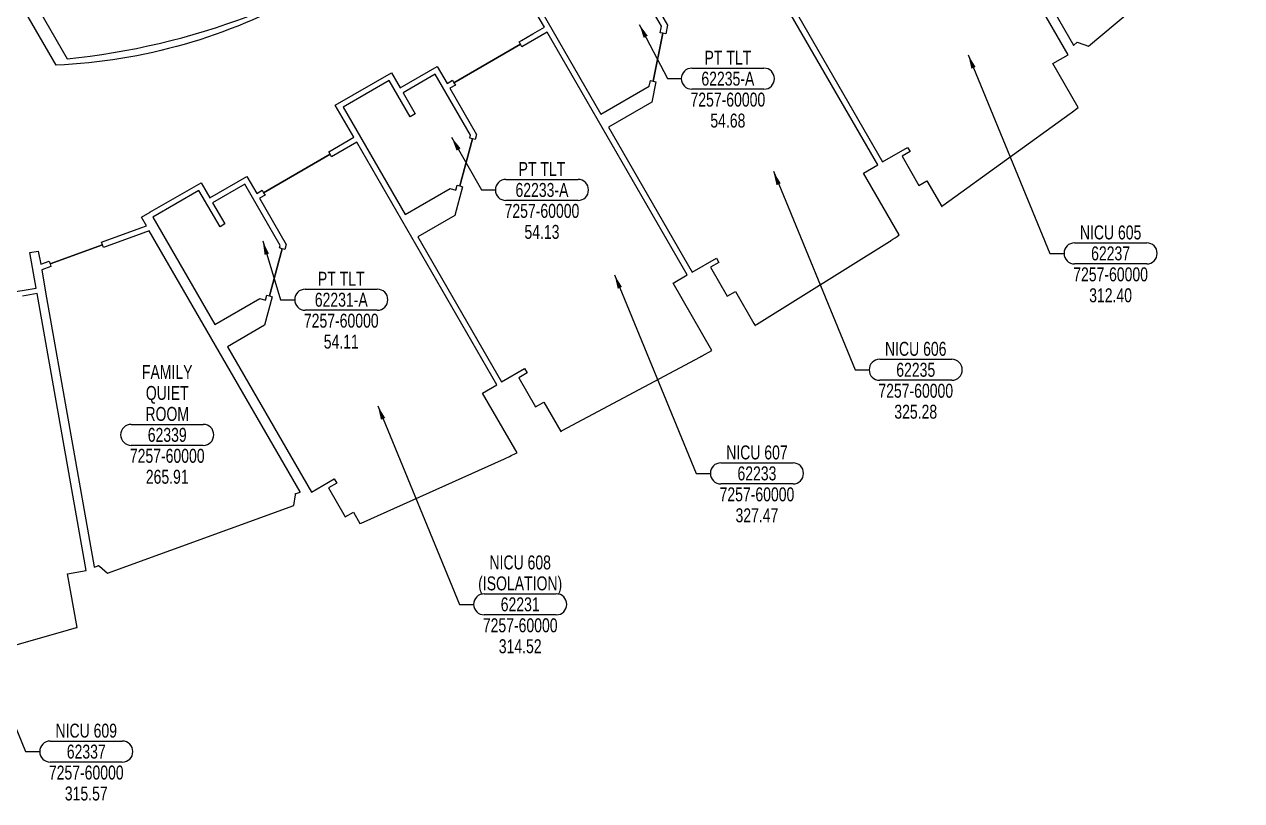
# Model space of a CAD drawing. Extents: x -1905 to 1744, y 4774 to 7421.
# Drawn here: x -302 to 745, y 4888 to 5555 of the extents above; entities that cross this region are included whole.
import ezdxf
from ezdxf.enums import TextEntityAlignment as Align

# ---------------------------------------------------------------- set-up
doc = ezdxf.new("R2010")
doc.units = 0
doc.header["$LTSCALE"] = 48
doc.header["$MEASUREMENT"] = 0
doc.layers.get('0').update_dxf_attribs({"linetype": 'CONTINUOUS'})
for name, color, linetype in [('AREA', 3, 'CONTINUOUS'), ('AREA2', 1, 'CONTINUOUS'), ('COSTC', 6, 'CONTINUOUS'), ('PLINE2', 5, 'CONTINUOUS'), ('ROOMNA', 4, 'CONTINUOUS'), ('ROOMNO', 4, 'CONTINUOUS'), ('ROOMOV', 4, 'CONTINUOUS')]:
    doc.layers.add(name, color=color, linetype=linetype)
doc.dimstyles.get("Standard").update_dxf_attribs({"dimtxt": 0.18, "dimasz": 12, "dimexe": 0.18, "dimexo": 0.0625, "dimgap": 0.09, "dimtad": 0, "dimtih": 1, "dimtoh": 1, "dimdec": 4, "dimzin": 0, "dimtxsty": 'STANDARD', "dimcen": 0.09, "dimazin": 3, "dimtfac": 1, "dimtdec": 4, "dimtofl": 0, "dimtmove": 0, "dimatfit": 3, "dimtolj": 1, "dimtzin": 0})

# ---------------------------------------------------------------- blocks, each defined once
blk = doc.blocks.new('ROOM')
at = {"layer": 'ROOMOV'}
for p, q in [((-31, 9), (31, 9)), ((31, -9), (-31, -9))]:
    blk.add_line(p, q, dxfattribs=at)
for centre, start, end in [((-31, 0), 90, 270), ((31, 0), 270, 90)]:
    blk.add_arc(centre, 9.04, start, end, dxfattribs=at)
at = {"width": 0.75, "flags": 1}
for tag, p in [('FLFIN', (-60, -36)), ('ICRA', (60, -36)), ('FLTYPE', (-60, -48)), ('USER1', (60, -48)), ('FLCOND', (-60, -60)), ('USER2', (60, -60)), ('WLFIN', (-60, -72)), ('SITE', (-24, -72)), ('UCODE', (24, -72)), ('USER3', (60, -72)), ('WLTYPE', (-60, -84)), ('BLDG', (-24, -84)), ('UDESC', (24, -84)), ('USER4', (60, -84)), ('WLCOND', (-60, -96)), ('FLR', (-24, -96)), ('FCODE', (24, -96)), ('USER5', (60, -96)), ('CLFIN', (-60, -108)), ('COSTCD', (-24, -108)), ('FDESC', (24, -108)), ('USER6', (60, -108)), ('CLTYPE', (-60, -120)), ('DEPTD', (-24, -120)), ('DIVISION', (24, -120)), ('USER7', (60, -120)), ('CLCOND', (-60, -132)), ('RDES', (-24, -132)), ('CONTACT', (24, -132)), ('USER8', (60, -132)), ('CLHT', (-60, -144)), ('CHDATE', (-24, -144)), ('OCCUP', (24, -144)), ('BLOCK', (60, -144)), ('BASE', (-60, -156)), ('CBACK', (-24, -156)), ('PRCONTACT', (24, -156)), ('BLOCK2', (60, -156))]:
    blk.add_attdef(tag, text='', height=6, dxfattribs=at).set_placement(p, align=Align.MIDDLE_CENTER)
at = {"layer": 'AREA', "width": 0.75}
blk.add_attdef('AREA', text='', height=12, dxfattribs=at).set_placement((0, -36), align=Align.MIDDLE_CENTER)
at = {"layer": 'AREA2', "width": 0.75}
blk.add_attdef('AREA2', text='', height=12, dxfattribs=at).set_placement((0, -36), align=Align.MIDDLE_CENTER)
at = {"layer": 'COSTC', "width": 0.75}
blk.add_attdef('COSTC', text='', height=12, dxfattribs=at).set_placement((0, -18), align=Align.MIDDLE_CENTER)
at = {"layer": 'ROOMNA', "width": 0.75}
for tag, p in [('RMNAA', (0, 54)), ('RMNAB', (0, 36)), ('RMNAC', (0, 18))]:
    blk.add_attdef(tag, text='', height=12, dxfattribs=at).set_placement(p, align=Align.MIDDLE_CENTER)
at = {"layer": 'ROOMNO', "width": 0.75}
blk.add_attdef('RMNU', text='', height=12, dxfattribs=at).set_placement((0, 0), align=Align.MIDDLE_CENTER)

msp = doc.modelspace()

# ---------------------------------------------------------------- linework, layer by layer
at = {"layer": 'PLINE2', "color": 6}
for points in [[(-198.4, 5857.5), (-246.9, 5829.5), (-262.9, 5857.2), (-390.2, 5783.7), (-374.2, 5756), (-392, 5745.7), (-389.3, 5740.9), (-393.3, 5738.6), (-375.3, 5707.4), (-371.3, 5709.7), (-265.1, 5525.7, 0.066204), (-108.9, 5562.4), (-127.9, 5595.4), (-67.3, 5630.4)], [(-16.1, 5454), (-37.8, 5441.5), (-39, 5443.6), (-96.1, 5410.6), (-94.9, 5408.5), (-99.6, 5405.8), (-76.8, 5366.1), (-77.9, 5361.9), (-80.2, 5362.5), (-91.1, 5322), (-88.7, 5321.3), (-95.3, 5296.7), (-127.2, 5278.3), (-55.1, 5153.5), (-35.5, 5164.9), (-33.3, 5161.2), (-40.3, 5157.2), (-25.9, 5132.2), (-18.9, 5136.2), (-13.3, 5126.4), (-12.3, 5126.8), (-12.3, 5126.8), (110.8, 5182), (110.8, 5182), (111.4, 5182.3, 0.001019), (121.7, 5187.2), (92.1, 5238.5), (104.3, 5245.5)]]:
    msp.add_lwpolyline(points, format="xyb", close=True, dxfattribs=at)
for points in [[(741.6, 5654.9), (741.4, 5655.9), (741.5, 5656), (741.7, 5656.2), (741.8, 5656.1), (744.5, 5658.4), (744.4, 5658.6), (545.8, 5825.3), (540.9, 5821.1), (513.4, 5797.9), (511.8, 5799.8), (475, 5768.9), (476.6, 5767.1), (470.5, 5761.9), (600.1, 5537.5), (600.2, 5537.3), (603, 5539.7), (602.9, 5539.7), (603.2, 5540), (604.1, 5539.6), (612.8, 5536.5), (743.2, 5645.8)], [(247.1, 5547.6), (244.7, 5548.1), (245.8, 5553.6), (217.9, 5602), (190.2, 5586), (200.7, 5567.8), (196.5, 5565.3), (178.5, 5596.5), (138.8, 5573.6), (193.8, 5478.2), (235.4, 5502.2), (236.3, 5506.9), (238.7, 5506.4)], [(36.5, 5372.8), (108.4, 5248.1), (128.2, 5259.6), (130.3, 5255.9), (123.1, 5251.7), (137.6, 5226.6), (144.8, 5230.8), (159.4, 5205.5), (159.9, 5205.8), (159.8, 5205.9), (160.4, 5206.3), (279.5, 5269.7), (280.1, 5270.1), (280.2, 5269.9), (280.8, 5270.2), (280.7, 5270.4), (289.2, 5275.2), (255.8, 5333), (268, 5340), (147.6, 5548.5), (125.9, 5536), (124.7, 5538.1), (67.5, 5505.1), (68.7, 5503), (64, 5500.3), (86.9, 5460.7), (85.7, 5456.4), (83.4, 5457), (72.5, 5416.4), (74.9, 5415.8), (68.3, 5391.1)], [(83.4, 5457), (81, 5457.6), (81.6, 5460), (51.4, 5512.4), (23.7, 5496.5), (34.1, 5478.3), (29.9, 5475.8), (11.9, 5507), (-27.8, 5484.1), (25.5, 5391.8), (64.1, 5414.1), (69, 5412.8), (70.2, 5417.1), (72.5, 5416.4)], [(-80.2, 5362.5), (-82.6, 5363.2), (-82, 5365.4), (-112.3, 5418), (-140, 5402), (-129.4, 5383.8), (-133.6, 5381.3), (-151.7, 5412.6), (-191.4, 5389.6), (-138.2, 5297.4), (-99.5, 5319.7), (-94.6, 5318.4), (-93.5, 5322.6), (-91.1, 5322)], [(-194.4, 5378), (-200, 5375.9), (-200, 5375.9), (-233.8, 5363.6), (-234.6, 5365.9), (-279.7, 5349.5), (-278.9, 5347.2), (-286.9, 5344.3), (-283.5, 5325.2), (-241.9, 5089.1), (-241.8, 5089), (-238.4, 5090.2), (-238.5, 5090.3), (-238.1, 5090.4), (-237.3, 5089.8), (-230.2, 5083.8), (-70.3, 5142), (-68.7, 5151.1), (-68.6, 5152.1), (-68.4, 5152.2), (-68.2, 5152.3), (-68.2, 5152.2), (-64.8, 5153.4), (-64.8, 5153.6)]]:
    msp.add_lwpolyline(points, close=True, dxfattribs=at)
for points in [[(363.8, 5561.8), (435.8, 5437.1), (457.4, 5449.6), (459.6, 5445.9), (452.6, 5441.9), (467.1, 5416.8), (474, 5420.8), (486.8, 5398.7), (486.8, 5398.7, 0.000047), (487.2, 5399), (487.1, 5399.1), (487.7, 5399.6), (597.1, 5478.6), (597.1, 5478.6), (597.9, 5479.2), (597.9, 5479.2), (604.1, 5483.7), (582.3, 5521.5), (595.3, 5529), (474.9, 5737.5)], [(227.7, 5594.8), (251, 5554.5), (249.5, 5547.1), (247.1, 5547.6), (238.7, 5506.4), (241.1, 5506), (237.6, 5488.5), (200.3, 5467), (272.2, 5342.5), (293, 5354.4), (295.1, 5350.8), (287.9, 5346.6), (302.3, 5321.7), (309.5, 5325.8), (325.3, 5298.4), (326.4, 5296.5, 0.000044), (326.8, 5296.8), (326.7, 5297), (327.4, 5297.4), (441.9, 5368.8), (441.9, 5368.8), (442.4, 5369.1), (442.5, 5368.9, 0.00006), (443.1, 5369.3), (443, 5369.5, 0.000778), (450.2, 5374.3), (419.5, 5427.5), (431.7, 5434.5), (311.3, 5643)], [(-61.6, 5581.1, -0.118629), (-274.4, 5520.2), (-310, 5581.9)], [(-394.6, 4998), (-264.8, 5034.9), (-264.8, 5034.9), (-263.9, 5035.1), (-263.9, 5035.1), (-257, 5037.1, 0.000044), (-256.5, 5037.2), (-264.6, 5083.2), (-248.8, 5086), (-290.8, 5323.9), (-303.5, 5321.7)]]:
    msp.add_lwpolyline(points, format="xyb", dxfattribs=at)
msp.add_lwpolyline([(-317.6, 5324.2), (-291.6, 5328.7), (-297, 5359.3), (-289.8, 5360.5), (-287.7, 5349.1), (-280.6, 5351.8), (-279.7, 5349.5), (-234.6, 5365.9), (-235.5, 5368.2), (-201.7, 5380.5), (-201.6, 5380.5), (-196.8, 5382.2), (-201.1, 5389.6), (-193.8, 5393.8), (-193.9, 5393.8), (-149.9, 5419.2), (-142.4, 5406.2), (-110.5, 5424.6), (-102.1, 5410), (-97.4, 5412.7), (-96.1, 5410.6), (-39, 5443.6), (-40.2, 5445.7), (-18.5, 5458.2), (-34.5, 5485.9), (13.7, 5513.7), (21.2, 5500.7), (53.1, 5519.1), (61.6, 5504.5), (66.3, 5507.2), (67.5, 5505.1), (124.7, 5538.1), (123.5, 5540.2), (125.6, 5541.5), (135.2, 5547), (145.2, 5552.8), (131.6, 5576.2)], dxfattribs=at)

# ---------------------------------------------------------------- block references
at = {"layer": 'ROOMNO'}
ref = msp.add_blockref('ROOM', (302.9, 5508.6), dxfattribs=at)
ref.add_attrib('RMNU', '62235-A', dxfattribs={"height": 12, "width": 0.75}).set_placement((302.9, 5508.6), align=Align.MIDDLE_CENTER)
ref.add_attrib('RMNAC', 'PT TLT', dxfattribs={"layer": 'ROOMNA', "height": 12, "width": 0.75}).set_placement((302.9, 5526.6), align=Align.MIDDLE_CENTER)
ref.add_attrib('COSTC', '7257-60000', dxfattribs={"layer": 'COSTC', "height": 12, "width": 0.75}).set_placement((302.9, 5490.6), align=Align.MIDDLE_CENTER)
ref.add_attrib('AREA2', '54.68', dxfattribs={"layer": 'AREA2', "height": 12, "width": 0.75}).set_placement((302.9, 5472.6), align=Align.MIDDLE_CENTER)
ref = msp.add_blockref('ROOM', (143.1, 5413), dxfattribs=at)
ref.add_attrib('RMNU', '62233-A', dxfattribs={"height": 12, "width": 0.75}).set_placement((143.1, 5413), align=Align.MIDDLE_CENTER)
ref.add_attrib('RMNAC', 'PT TLT', dxfattribs={"layer": 'ROOMNA', "height": 12, "width": 0.75}).set_placement((143.1, 5431), align=Align.MIDDLE_CENTER)
ref.add_attrib('COSTC', '7257-60000', dxfattribs={"layer": 'COSTC', "height": 12, "width": 0.75}).set_placement((143.1, 5395), align=Align.MIDDLE_CENTER)
ref.add_attrib('AREA2', '54.13', dxfattribs={"layer": 'AREA2', "height": 12, "width": 0.75}).set_placement((143.1, 5377), align=Align.MIDDLE_CENTER)
ref = msp.add_blockref('ROOM', (631.9, 5358.5), dxfattribs=at)
ref.add_attrib('RMNU', '62237', dxfattribs={"height": 12, "width": 0.75}).set_placement((631.9, 5358.5), align=Align.MIDDLE_CENTER)
ref.add_attrib('RMNAC', 'NICU 605', dxfattribs={"layer": 'ROOMNA', "height": 12, "width": 0.75}).set_placement((631.9, 5376.5), align=Align.MIDDLE_CENTER)
ref.add_attrib('COSTC', '7257-60000', dxfattribs={"layer": 'COSTC', "height": 12, "width": 0.75}).set_placement((631.9, 5340.5), align=Align.MIDDLE_CENTER)
ref.add_attrib('AREA2', '312.40', dxfattribs={"layer": 'AREA2', "height": 12, "width": 0.75}).set_placement((631.9, 5322.5), align=Align.MIDDLE_CENTER)
ref = msp.add_blockref('ROOM', (-29.4, 5318.7), dxfattribs=at)
ref.add_attrib('RMNU', '62231-A', dxfattribs={"height": 12, "width": 0.75}).set_placement((-29.4, 5318.7), align=Align.MIDDLE_CENTER)
ref.add_attrib('RMNAC', 'PT TLT', dxfattribs={"layer": 'ROOMNA', "height": 12, "width": 0.75}).set_placement((-29.4, 5336.7), align=Align.MIDDLE_CENTER)
ref.add_attrib('COSTC', '7257-60000', dxfattribs={"layer": 'COSTC', "height": 12, "width": 0.75}).set_placement((-29.4, 5300.7), align=Align.MIDDLE_CENTER)
ref.add_attrib('AREA2', '54.11', dxfattribs={"layer": 'AREA2', "height": 12, "width": 0.75}).set_placement((-29.4, 5282.7), align=Align.MIDDLE_CENTER)
ref = msp.add_blockref('ROOM', (464.4, 5258.5), dxfattribs=at)
ref.add_attrib('RMNU', '62235', dxfattribs={"height": 12, "width": 0.75}).set_placement((464.4, 5258.5), align=Align.MIDDLE_CENTER)
ref.add_attrib('RMNAC', 'NICU 606', dxfattribs={"layer": 'ROOMNA', "height": 12, "width": 0.75}).set_placement((464.4, 5276.5), align=Align.MIDDLE_CENTER)
ref.add_attrib('COSTC', '7257-60000', dxfattribs={"layer": 'COSTC', "height": 12, "width": 0.75}).set_placement((464.4, 5240.5), align=Align.MIDDLE_CENTER)
ref.add_attrib('AREA2', '325.28', dxfattribs={"layer": 'AREA2', "height": 12, "width": 0.75}).set_placement((464.4, 5222.5), align=Align.MIDDLE_CENTER)
ref = msp.add_blockref('ROOM', (-179, 5202.6), dxfattribs=at)
ref.add_attrib('RMNU', '62339', dxfattribs={"height": 12, "width": 0.75}).set_placement((-179, 5202.6), align=Align.MIDDLE_CENTER)
ref.add_attrib('RMNAA', 'FAMILY', dxfattribs={"layer": 'ROOMNA', "height": 12, "width": 0.75}).set_placement((-179, 5256.6), align=Align.MIDDLE_CENTER)
ref.add_attrib('RMNAB', 'QUIET', dxfattribs={"layer": 'ROOMNA', "height": 12, "width": 0.75}).set_placement((-179, 5238.6), align=Align.MIDDLE_CENTER)
ref.add_attrib('RMNAC', 'ROOM', dxfattribs={"layer": 'ROOMNA', "height": 12, "width": 0.75}).set_placement((-179, 5220.6), align=Align.MIDDLE_CENTER)
ref.add_attrib('COSTC', '7257-60000', dxfattribs={"layer": 'COSTC', "height": 12, "width": 0.75}).set_placement((-179, 5184.6), align=Align.MIDDLE_CENTER)
ref.add_attrib('AREA2', '265.91', dxfattribs={"layer": 'AREA2', "height": 12, "width": 0.75}).set_placement((-179, 5166.6), align=Align.MIDDLE_CENTER)
ref = msp.add_blockref('ROOM', (327.9, 5169.5), dxfattribs=at)
ref.add_attrib('RMNU', '62233', dxfattribs={"height": 12, "width": 0.75}).set_placement((327.9, 5169.5), align=Align.MIDDLE_CENTER)
ref.add_attrib('RMNAC', 'NICU 607', dxfattribs={"layer": 'ROOMNA', "height": 12, "width": 0.75}).set_placement((327.9, 5187.5), align=Align.MIDDLE_CENTER)
ref.add_attrib('COSTC', '7257-60000', dxfattribs={"layer": 'COSTC', "height": 12, "width": 0.75}).set_placement((327.9, 5151.5), align=Align.MIDDLE_CENTER)
ref.add_attrib('AREA2', '327.47', dxfattribs={"layer": 'AREA2', "height": 12, "width": 0.75}).set_placement((327.9, 5133.5), align=Align.MIDDLE_CENTER)
ref = msp.add_blockref('ROOM', (124.4, 5057), dxfattribs=at)
ref.add_attrib('RMNU', '62231', dxfattribs={"height": 12, "width": 0.75}).set_placement((124.4, 5057), align=Align.MIDDLE_CENTER)
ref.add_attrib('RMNAB', 'NICU 608', dxfattribs={"layer": 'ROOMNA', "height": 12, "width": 0.75}).set_placement((124.4, 5093), align=Align.MIDDLE_CENTER)
ref.add_attrib('RMNAC', '(ISOLATION)', dxfattribs={"layer": 'ROOMNA', "height": 12, "width": 0.75}).set_placement((124.4, 5075), align=Align.MIDDLE_CENTER)
ref.add_attrib('COSTC', '7257-60000', dxfattribs={"layer": 'COSTC', "height": 12, "width": 0.75}).set_placement((124.4, 5039), align=Align.MIDDLE_CENTER)
ref.add_attrib('AREA2', '314.52', dxfattribs={"layer": 'AREA2', "height": 12, "width": 0.75}).set_placement((124.4, 5021), align=Align.MIDDLE_CENTER)
ref = msp.add_blockref('ROOM', (-248.6, 4930.5), dxfattribs=at)
ref.add_attrib('RMNU', '62337', dxfattribs={"height": 12, "width": 0.75}).set_placement((-248.6, 4930.5), align=Align.MIDDLE_CENTER)
ref.add_attrib('RMNAC', 'NICU 609', dxfattribs={"layer": 'ROOMNA', "height": 12, "width": 0.75}).set_placement((-248.6, 4948.5), align=Align.MIDDLE_CENTER)
ref.add_attrib('COSTC', '7257-60000', dxfattribs={"layer": 'COSTC', "height": 12, "width": 0.75}).set_placement((-248.6, 4912.5), align=Align.MIDDLE_CENTER)
ref.add_attrib('AREA2', '315.57', dxfattribs={"layer": 'AREA2', "height": 12, "width": 0.75}).set_placement((-248.6, 4894.5), align=Align.MIDDLE_CENTER)

# ---------------------------------------------------------------- leaders
for points in [[(226.8, 5555.2), (250.9, 5508.6), (262.9, 5508.6)], [(509.5, 5529), (579.8, 5358.5), (591.8, 5358.5)], [(65.5, 5458.2), (91.1, 5413), (103.1, 5413)], [(342, 5429), (412.3, 5258.5), (424.3, 5258.5)], [(-96.9, 5369.2), (-81.5, 5318.7), (-69.5, 5318.7)], [(205.5, 5340), (275.8, 5169.5), (287.8, 5169.5)], [(2, 5227.5), (72.3, 5057), (84.3, 5057)], [(-371, 5101), (-300.7, 4930.5), (-288.7, 4930.5)]]:
    msp.add_leader(points, dimstyle='STANDARD', override={"dimgap": 12, "dimtad": 0}, dxfattribs=at)

doc.saveas('drawing.dxf')
